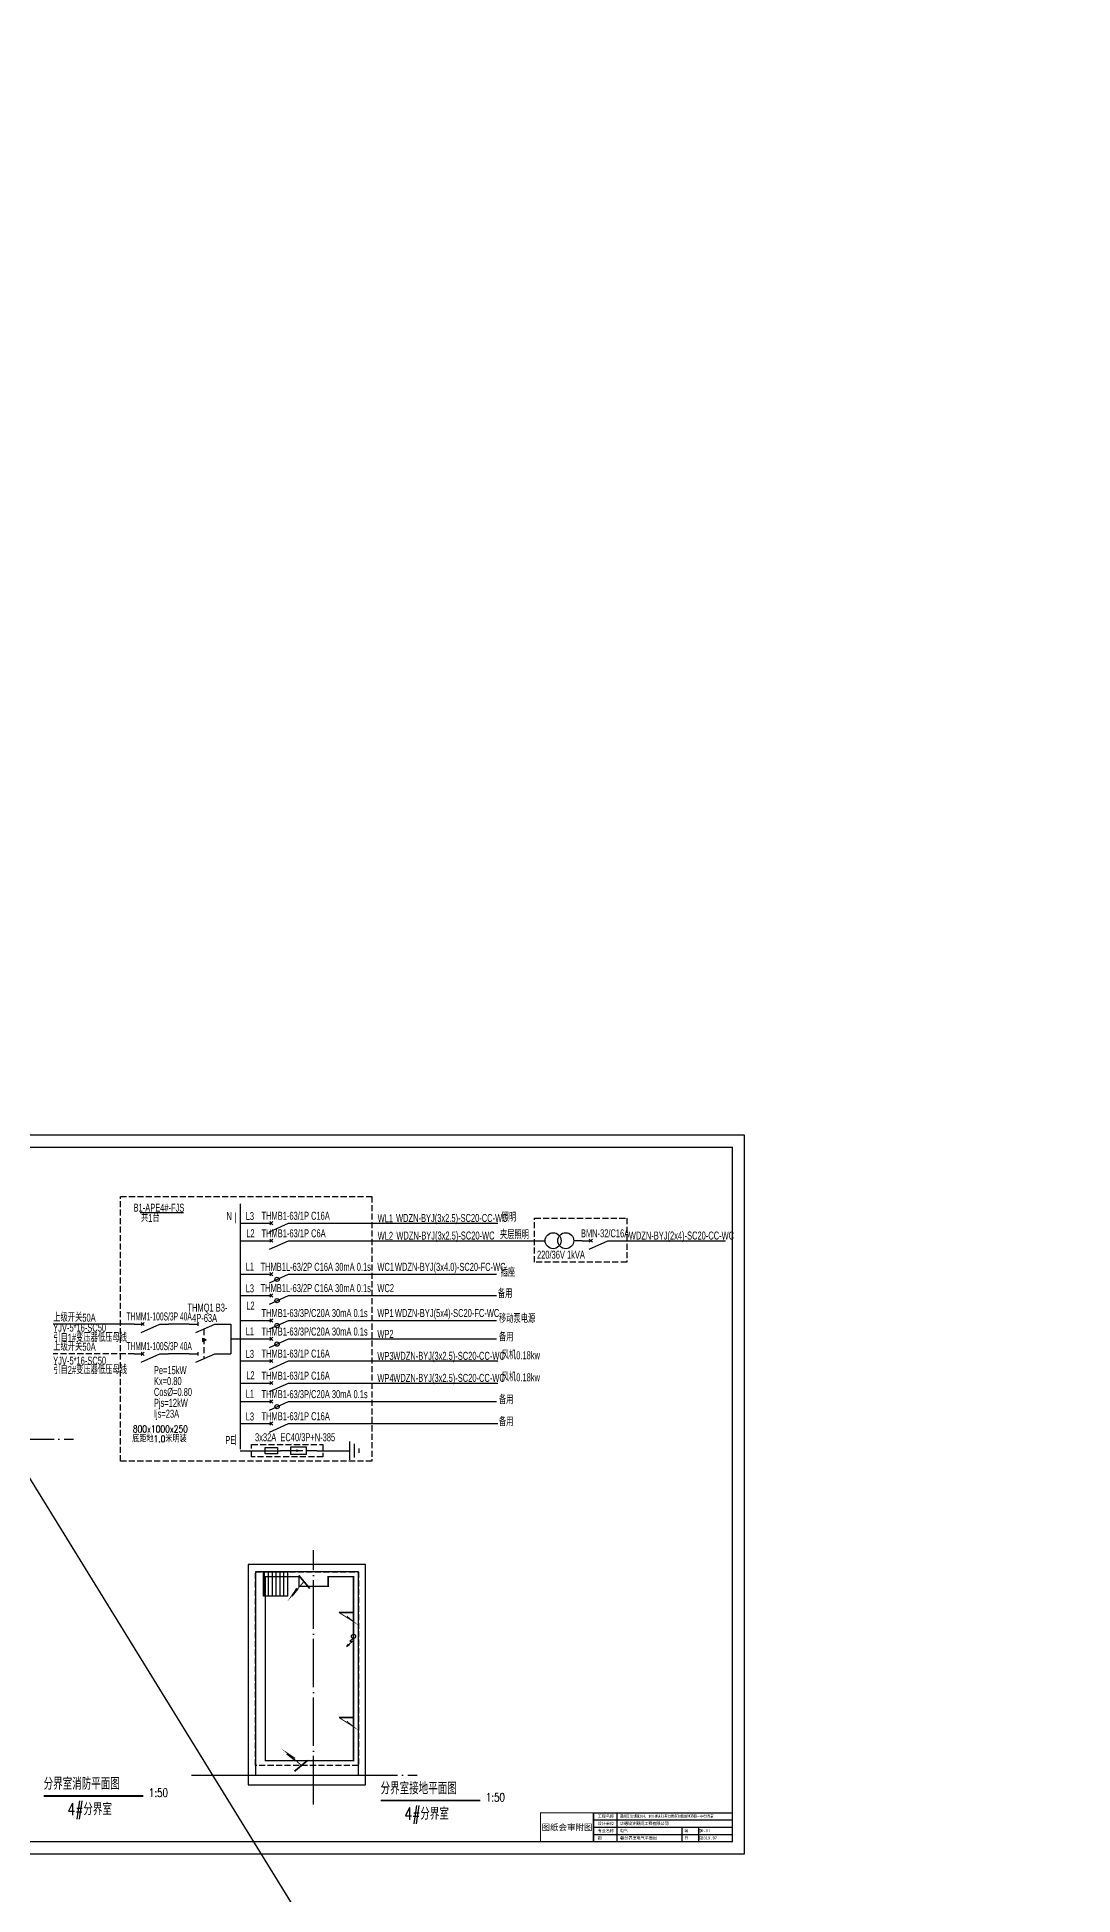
# Model space of a CAD drawing. Extents: x 115799 to 952918, y -190076 to 200966.
# Drawn here: x 910102 to 952918, y 111188 to 187956 of the extents above; entities that cross this region are included whole.
import ezdxf
from ezdxf.enums import TextEntityAlignment as Align

# ---------------------------------------------------------------- set-up
doc = ezdxf.new("R2010")
doc.units = 0
doc.header["$LTSCALE"] = 1000
doc.header["$MEASUREMENT"] = 0
for name, pattern in [('CENTER', [2, 1.25, -0.25, 0.25, -0.25]), ('CONTINOUS', [0]), ('DASH', [0.35, 0.25, -0.1]), ('DIVIDE', [1.25, 0.5, -0.25, 0, -0.25, 0, -0.25]), ('DOTE', [2.42, 2, -0.2, 0.02, -0.2]), ('HIDDEN', [0.375, 0.25, -0.125])]:
    doc.linetypes.add(name, pattern=pattern)
for name, color, linetype in [('00-图签', 7, 'Continuous'), ('A_AXIS-轴线', 1, 'DOTE'), ('A_STR-砌块墙', 121, 'Continuous'), ('DIM_SYMB', 3, 'Continuous'), ('DOTLN', 2, 'Continuous'), ('DQ', 254, 'CONTINOUS'), ('ELEMENT', 3, 'Continuous'), ('GDXT', 3, 'Continuous'), ('GRD', 12, 'Continuous'), ('LGTDIM', 7, 'Continuous'), ('SIG_TEXT', 7, 'Continuous'), ('TEL_TEXT', 7, 'Continuous'), ('WINDOW', 2, 'Continuous'), ('WIRE-照明', 1, 'Continuous'), ('接地', 4, 'Continuous'), ('集水坑&', 6, 'Continuous')]:
    doc.layers.add(name, color=color, linetype=linetype)
doc.layers.add('biaozhu', color=7, linetype='Continuous', lineweight=13)
doc.styles.add('_COMPLEX', font='ros.shx', dxfattribs={"width": 0.7, "bigfont": 'jd.shx'})
doc.styles.add('B', font='ros.shx', dxfattribs={"width": 0.8, "bigfont": 'jd.shx'})
doc.styles.add('DIM_FONT', font='SIMPLEX', dxfattribs={"width": 0.7, "bigfont": 'GBCBIG'})
doc.styles.add('JD', font='romans.shx', dxfattribs={"width": 0.8, "bigfont": 'jd.shx'})
doc.styles.get("Standard").update_dxf_attribs({"font": 'gbenor.shx', "bigfont": 'gbcbig.shx'})
doc.styles.add('华文细黑', font='STXIHEI.TTF', dxfattribs={"height": 10})
doc.styles.add('长仿宋', font='complex.shx', dxfattribs={"width": 0.7, "bigfont": 'jd.shx'})

# ---------------------------------------------------------------- blocks, each defined once
blk = doc.blocks.new('A$C202D1A0E')
at = {"layer": 'LGTDIM', "color": 1, "linetype": 'Continuous'}
blk.add_line((9.23, 6.58), (5.73, 4.92), dxfattribs=at)
at = {"layer": 'LGTDIM', "color": 1, "linetype": 'Continuous', "const_width": 0.4}
blk.add_lwpolyline([(2.26, 3.21), (9.27, 6.88), (5.51, 5.5)], dxfattribs=at)
at = {"layer": 'WINDOW', "const_width": 0.7}
blk.add_lwpolyline([(0.28, 5.84), (4.53, 0.21)], dxfattribs=at)
blk = doc.blocks.new('试验端子')
at = {"layer": 'GRD', "linetype": 'Continuous', "ltscale": 1000}
h = blk.add_hatch(dxfattribs=at)
h.set_pattern_fill('ANSI32', angle=210.18362, style=0)
h.set_pattern_definition([(255.183623, (268201.1554, 119654.09475), (0.3625313754, -0.095895786), []), (255.183623, (268201.0026, 119654.00587), (0.3625313754, -0.095895786), [])])
h.paths.add_polyline_path([(271933, 102404), (271969, 102369), (272031, 102461)])
at = {"layer": 'GRD', "color": 7, "linetype": 'Continuous', "ltscale": 1000}
for p, q in [((271789, 102129), (271918, 102251)), ((271802, 102251), (271951, 102386)), ((271933, 102404), (272031, 102461)), ((271969, 102369), (271933, 102404)), ((272031, 102461), (271969, 102369))]:
    blk.add_line(p, q, dxfattribs=at)
at = {"layer": 'GRD', "color": 7, "linetype": 'CENTER', "ltscale": 1000}
blk.add_line((271918, 102251), (271802, 102251), dxfattribs=at)
at = {"layer": 'GRD', "color": 7, "linetype": 'Continuous', "ltscale": 1000}
blk.add_circle((271758, 102048), 87, dxfattribs=at)
blk = doc.blocks.new('trwearew')
for p, q in [((-115, 0), (-115, 24)), ((-115, 24), (0, 24)), ((-115, 24), (0, 24)), ((-115, 24), (-115, 0)), ((-115, 18), (0, 18)), ((-95.3, 0), (-95.3, 24)), ((-115, 12), (0, 12)), ((-115, 12), (0, 12)), ((-115, 6), (0, 6)), ((-41.7, 12), (-41.7, 0)), ((-27.7, 0), (-27.7, 12))]:
    blk.add_line(p, q)
at = {"const_width": 0.8}
blk.add_lwpolyline([(0, 24), (-158.8, 24), (-158.8, 0)], dxfattribs=at)
at = {"style": '华文细黑'}
for s, p in [('工程名称', (-111.4, 22.3)), ('设计单位', (-111.4, 16.3)), ('华通设计顾问工程有限公司', (-93.1, 16.3)), ('专业名称', (-111.4, 10.3)), ('图        名', (-111.4, 4.3)), ('编    号', (-39.8, 10.3)), ('日    期', (-39.8, 4.3))]:
    blk.add_text(s, height=2.4, dxfattribs=at).set_placement(p, align=Align.TOP_LEFT)
at = {"insert": (-136.8, 11.7), "char_height": 5, "width": 58.489, "attachment_point": 5, "style": '华文细黑'}
blk.add_mtext('图纸会审附图', dxfattribs=at)
blk = doc.blocks.new('M_M8')
for p, q in [((-0.25, -0.2), (0, -0.75)), ((0.05, -0.25), (-0.05, -0.25))]:
    blk.add_line(p, q)
for points in [[(0, 0), (0, -0.25)], [(0, -0.75), (0, -1)]]:
    blk.add_lwpolyline(points)
at = {"style": 'DIM_FONT', "width": 0.8, "flags": 9}
blk.add_attdef('S', (0.25, -0.5), '', height=0.2, dxfattribs=at)
blk = doc.blocks.new('M_M19DXM')
for p, q in [((-0.25, -0.2), (0, -0.75)), ((-0.047, -0.203), (0.047, -0.297)), ((-0.047, -0.297), (0.047, -0.203))]:
    blk.add_line(p, q)
for points in [[(0, 0), (0, -0.25)], [(0, -0.75), (0, -1)]]:
    blk.add_lwpolyline(points)
blk.add_circle((-0.151, -0.417), 0.0615)
at = {"style": 'DIM_FONT', "width": 0.8, "flags": 9}
blk.add_attdef('S', (0.25, -0.5), '', height=0.2, dxfattribs=at)
blk = doc.blocks.new('M_M7')
for p, q in [((-0.25, -0.2), (0, -0.75)), ((-0.047, -0.297), (0.047, -0.203)), ((-0.047, -0.203), (0.047, -0.297))]:
    blk.add_line(p, q)
for points in [[(0, 0), (0, -0.25)], [(0, -0.75), (0, -1)]]:
    blk.add_lwpolyline(points)
at = {"width": 0.8, "flags": 9}
blk.add_attdef('S', (0.25, -0.5), '', height=0.2, dxfattribs=at)
blk = doc.blocks.new('M_M20')
blk.add_lwpolyline([(0, 0), (0, -0.167)])
for centre in [(0, -0.4), (0, -0.767)]:
    blk.add_circle(centre, 0.233)
at = {"width": 0.8, "flags": 9}
blk.add_attdef('S', (0.25, -0.5), '', height=0.2, dxfattribs=at)
blk = doc.blocks.new('M_M24')
for p, q in [((-0.25, -0.375), (0.25, -0.375)), ((-0.1875, -0.5), (0.1875, -0.5)), ((-0.0625, -0.625), (0.0625, -0.625))]:
    blk.add_line(p, q)
blk.add_lwpolyline([(0, 0), (0, -0.375)])
at = {"width": 0.8, "flags": 9}
blk.add_attdef('S', (0.25, -0.5), '', height=0.2, dxfattribs=at)
blk = doc.blocks.new('M_M17')
for p, q in [((-0.1, -0.717), (-0.1, -0.283)), ((-0.1, -0.283), (0.1, -0.283)), ((0, -0.383), (0, -0.717)), ((0.1, -0.283), (0.1, -0.717)), ((0.1, -0.717), (-0.1, -0.717))]:
    blk.add_line(p, q)
for points in [[(0, 0), (0, -0.283)], [(0, -0.717), (0, -1)]]:
    blk.add_lwpolyline(points)
for points in [[(-0.033, -0.567), (0.033, -0.567), (0, -0.367), (0.033, -0.567)], [(0.033, -0.567), (0, -0.367), (-0.033, -0.567), (0.033, -0.567)], [(0, -0.367), (-0.033, -0.567), (0.033, -0.567), (0, -0.367)]]:
    blk.add_solid(points)
at = {"width": 0.8, "flags": 9}
blk.add_attdef('S', (0.25, -0.5), '', height=0.2, dxfattribs=at)

msp = doc.modelspace()

# ---------------------------------------------------------------- hatches: boundary and pattern name
at = {"layer": '集水坑&', "linetype": 'Continuous'}
h = msp.add_hatch(dxfattribs=at)
h.set_pattern_fill('ANSI31', color=256, scale=100, angle=45)
h.set_pattern_definition([(90, (812033.19, 59589.06), (-158.75, 1e-14), [])])
h.paths.add_polyline_path([(919455.6, 124535.3), (920455.6, 124535.3), (920455.6, 123535.3), (919455.6, 123535.3)])

# ---------------------------------------------------------------- linework, layer by layer
for p, q in [((873029.5, 187956), (952917.5, 58510)), ((914363.2, 139379.3), (916145.5, 139379.3))]:
    msp.add_line(p, q)
for points in [[(918830.9, 115735.3), (923680.9, 115735.3), (923680.9, 124835.3), (918830.9, 124835.3)], [(919130.9, 116135.3), (923380.9, 116135.3), (923380.9, 124535.3), (919130.9, 124535.3)]]:
    msp.add_lwpolyline(points, close=True)
at = {"layer": '00-图签'}
msp.add_lwpolyline([(939344.5, 112881.8), (939344.5, 142581.8), (886794.5, 142581.8), (886794.5, 112881.8)], close=True, dxfattribs=at)
at = {"layer": '00-图签', "const_width": 50}
msp.add_lwpolyline([(938844.5, 113381.8), (938844.5, 142081.8), (888044.5, 142081.8), (888044.5, 113381.8)], close=True, dxfattribs=at)
at = {"layer": 'A_AXIS-轴线'}
for p, q in [((903961.8, 130013.5), (911603.1, 130013.5)), ((921530.9, 114926.7), (921530.9, 125430.7)), ((916489.4, 116135.3), (919054.5, 116135.3)), ((918165.2, 116135.3), (925806.5, 116135.3))]:
    msp.add_line(p, q, dxfattribs=at)
at = {"layer": 'A_STR-砌块墙', "linetype": 'DASH'}
msp.add_lwpolyline([(919130.9, 124535.3), (923380.9, 124535.3), (923380.9, 116535.3), (919130.9, 116535.3)], close=True, dxfattribs=at)
at = {"layer": 'DIM_SYMB', "const_width": 70}
for points in [[(910369.5, 115273), (914492.2, 115273)], [(924298.8, 115083), (928421.5, 115083)]]:
    msp.add_lwpolyline(points, dxfattribs=at)
at = {"layer": 'DOTLN', "linetype": 'DASH'}
for p, q in [((913548.5, 129105.5), (913548.5, 140042.5)), ((913548.5, 140042.5), (923942.5, 140042.5)), ((923942.5, 140042.5), (923942.5, 129105.5)), ((923942.5, 129105.5), (913548.5, 129105.5))]:
    msp.add_line(p, q, dxfattribs=at)
for points in [[(930667.4, 139147.4), (934476.7, 139147.4), (934476.7, 137334.9), (930667.4, 137334.9)], [(918968.4, 129798.5), (921915.5, 129798.5), (921915.5, 129288.9), (918968.4, 129288.9)]]:
    msp.add_lwpolyline(points, close=True, dxfattribs=at)
at = {"layer": 'ELEMENT'}
msp.add_lwpolyline([(919525, 129413.7), (919525, 129673.7), (920035, 129673.7), (920035, 129413.7)], close=True, dxfattribs=at)
at = {"layer": 'WIRE-照明'}
for p, q in [((918496.4, 138946.7), (919429.2, 138946.7)), ((918496.4, 138221.5), (919429.2, 138221.5)), ((920834.4, 138946.7), (929152.6, 138946.7)), ((920834.4, 138221.5), (921591.1, 138221.5)), ((921591.1, 138221.5), (930489.3, 138221.5)), ((929008.9, 138221.5), (931102.1, 138221.5)), ((932632.6, 138221.5), (932283.4, 138221.5)), ((933872.9, 138221.5), (938556.5, 138221.5)), ((918496.4, 136836.1), (919429.2, 136836.1)), ((920846.7, 136836.1), (929091.4, 136836.1)), ((918496.4, 135957.8), (919429.2, 135957.8)), ((920846.7, 135957.8), (929091.4, 135957.8)), ((914111.6, 134776.4), (910765.8, 134776.4)), ((916384.1, 134776.4), (915529.1, 134776.4)), ((917764.8, 134776.4), (918105.3, 134776.4)), ((918105.3, 134776.4), (918105.3, 133548.7)), ((918496.4, 134926.9), (919429.2, 134926.9)), ((920846.7, 134926.9), (929091.4, 134926.9)), ((916933.1, 134196), (916933.1, 134056.8)), ((916933.1, 134196), (917083.9, 134126.4)), ((916933.1, 134056.8), (917083.9, 134126.4)), ((918105.3, 134162.6), (918496.4, 134162.5)), ((918496.4, 134162.5), (919429.2, 134162.5)), ((920846.7, 134162.5), (929091.4, 134162.5)), ((916384.1, 133548.7), (915529.1, 133548.7)), ((917761.7, 133548.7), (918105.3, 133548.7)), ((918496.4, 133251), (919429.2, 133251)), ((920834.4, 133251), (929152.6, 133251)), ((918496.4, 132339.5), (919429.2, 132339.5)), ((920834.4, 132339.5), (929152.6, 132339.5)), ((918496.4, 131575.1), (919429.2, 131575.1)), ((920846.7, 131575.1), (929091.4, 131575.1)), ((918496.4, 130663.6), (919429.2, 130663.6)), ((920834.4, 130663.6), (929152.6, 130663.6)), ((918496.4, 129543.6), (920157.4, 129543.7)), ((921657.4, 129543.7), (922470.5, 129543.7))]:
    msp.add_line(p, q, dxfattribs=at)
at = {"layer": 'WIRE-照明', "linetype": 'HIDDEN'}
msp.add_line((916991.5, 134569.2), (916991.5, 133341.5), dxfattribs=at)
at = {"layer": 'WIRE-照明', "linetype": 'DASH'}
msp.add_line((914111.6, 133548.7), (910765.8, 133548.7), dxfattribs=at)
at = {"layer": 'WIRE-照明', "const_width": 56.7}
msp.add_lwpolyline([(918496.4, 129598), (918496.4, 139750.5)], dxfattribs=at)
at = {"layer": 'WIRE-照明', "linetype": 'Continuous', "const_width": 33.1}
for points in [[(918307.4, 138943.9), (918307.4, 139398.4)], [(918307.4, 129760.3), (918307.4, 130214.6)]]:
    msp.add_lwpolyline(points, dxfattribs=at)
at = {"layer": '接地', "color": 4, "linetype": 'DIVIDE', "ltscale": 500, "const_width": 60}
msp.add_lwpolyline([(919530.9, 124335.3), (920930.9, 124335.3), (920930.9, 123935.3), (922130.9, 123935.3), (922130.9, 124335.3), (923180.9, 124335.3), (923180.9, 116735.3), (919530.9, 116735.3)], close=True, dxfattribs=at)
for points in [[(922580.9, 122855.5), (923180.9, 122855.5)], [(922580.9, 118515), (923180.9, 118515)]]:
    msp.add_lwpolyline(points, dxfattribs=at)
at = {"layer": '接地', "color": 4, "linetype": 'Continuous', "ltscale": 1000, "const_width": 36}
for points in [[(922580.9, 122856), (923182.5, 122474.9), (922905.4, 122706.1)], [(922580.9, 118515), (923182.5, 118133.9), (922905.4, 118365.1)]]:
    msp.add_lwpolyline(points, dxfattribs=at)
at = {"layer": '集水坑&', "linetype": 'Continuous'}
msp.add_lwpolyline([(919455.6, 124535.3), (920455.6, 124535.3), (920455.6, 123535.3), (919455.6, 123535.3)], close=True, dxfattribs=at)

# ---------------------------------------------------------------- block references
at = {"ltscale": 1000, "xscale": -99.99999999892424, "yscale": 99.99999999976717, "zscale": 100}
for p, rotation in [((921494.8, 124283), 76.89864194802907), ((921178.6, 116171.4), 346.898641948029)]:
    msp.add_blockref('A$C202D1A0E', p, dxfattribs=dict(at, rotation=rotation))
at = {"xscale": 50, "yscale": 50, "zscale": 50}
msp.add_blockref('trwearew', (938844.5, 113381.8), dxfattribs=at)
at = {"layer": 'biaozhu', "color": 0, "rotation": 180}
msp.add_blockref('试验端子', (1194939.2, 223917), dxfattribs=at)
at = {"layer": 'DQ', "xscale": 1417.5, "yscale": 1417.5, "zscale": 1417.5, "rotation": 90}
for p in [(916384.1, 134776.4), (916384.1, 133548.7)]:
    msp.add_blockref('M_M8', p, dxfattribs=at)
at = {"layer": 'ELEMENT', "color": 4, "xscale": 1417.5, "yscale": 1417.5, "zscale": 1417.5, "rotation": 90}
for name, p in [('M_M7', (919429.2, 138946.7)), ('M_M7', (919429.2, 138221.5)), ('M_M20', (930865.9, 138221.5)), ('M_M7', (932632.6, 138221.5)), ('M_M7', (914111.6, 134776.4)), ('M_M7', (919429.2, 134926.9)), ('M_M7', (914111.6, 133548.7)), ('M_M7', (919429.2, 134162.5)), ('M_M7', (919429.2, 133251)), ('M_M7', (919429.2, 132339.5)), ('M_M7', (919429.2, 131575.1)), ('M_M7', (919429.2, 130663.6))]:
    msp.add_blockref(name, p, dxfattribs=at)
at = {"layer": 'ELEMENT'}
for name, p, xscale, yscale, zscale, rotation in [('M_M19DXM', (919429.2, 136836.1), 1417.5, 1417.5, 1417.5, 90), ('M_M19DXM', (919429.2, 135957.8), 1417.5, 1417.5, 1417.5, 90), ('M_M19DXM', (919429.2, 134926.9), 1417.5, 1417.5, 1417.5, 90), ('M_M19DXM', (919429.2, 134162.5), 1417.5, 1417.5, 1417.5, 90), ('M_M19DXM', (919429.2, 131575.1), 1417.5, 1417.5, 1417.5, 90), ('M_M24', (922470.5, 129543.7), 1500, 1500, 1500, 90), ('M_M17', (921657.4, 129543.7), -1500, 1500, 1500, 270)]:
    msp.add_blockref(name, p, dxfattribs=dict(at, xscale=xscale, yscale=yscale, zscale=zscale, rotation=rotation))

# ---------------------------------------------------------------- texts
at = {"color": 4, "style": '华文细黑', "width": 0.8}
msp.add_text('通州区台湖镇104、109地块F3其他类多功能用地项目', height=120, dxfattribs=at).set_placement((934191.8, 114499.2), align=Align.TOP_LEFT)
at = {"color": 2, "style": '华文细黑', "width": 0.8}
msp.add_text('——4#分界室', height=120, dxfattribs=at).set_placement((937222.6, 114499.2), align=Align.TOP_LEFT)
at = {"color": 2, "style": '华文细黑'}
for s, p in [('4#分界室电气平面图', (934191.8, 113599.2)), ('电气', (934191.8, 113899.2)), ('D-01', (937552.3, 113899.2)), ('2019.07', (937552.3, 113599.2))]:
    msp.add_text(s, height=120, dxfattribs=at).set_placement(p, align=Align.TOP_LEFT)
at = {"color": 4, "style": '华文细黑'}
msp.add_text('华通设计顾问工程有限公司', height=120, dxfattribs=at).set_placement((934191.8, 114199.2), align=Align.TOP_LEFT)
at = {"layer": 'GDXT', "color": 3, "linetype": 'Continuous', "style": '长仿宋', "width": 0.75}
for s, height, p in [('分界室消防平面图', 500, (910369.5, 115533)), ('1:50', 350, (914723.2, 115235.4)), ('分界室接地平面图', 500, (924298.8, 115343)), ('1:50', 350, (928652.5, 115045.4)), ('4#分界室', 500, (911352.1, 114481.9)), ('4#分界室', 500, (925281.4, 114291.9))]:
    msp.add_text(s, height=height, dxfattribs=at).set_placement(p)
at = {"layer": 'SIG_TEXT', "style": 'JD', "width": 0.8}
for s, p in [('800x1000x250', (914059.2, 130299.9)), ('底距地1.0米明装', (914030.7, 129892.3))]:
    msp.add_text(s, height=283.5, dxfattribs=at).set_placement(p)
at = {"layer": 'TEL_TEXT', "ltscale": 2, "style": '_COMPLEX', "width": 0.7}
for s, height, p in [('B1-APE4#-FJS', 330.75, (914088.3, 139419.9)), ('共1台', 330.75, (914393.3, 138995.9)), ('N', 330.7, (917927.6, 139071)), ('L3', 330.75, (918723.1, 139073.9)), ('THMB1-63/1P C16A', 330.75, (919378.1, 139085.8)), ('WL1', 330.75, (924178.6, 138983.5)), ('WDZN-BYJ(3x2.5)-SC20-CC-WC', 330.75, (924938.9, 138993.5)), ('照明', 330.75, (929304.6, 139016.1)), ('L2', 330.75, (918747.5, 138362.1)), ('THMB1-63/1P C6A', 330.75, (919378.1, 138360.6)), ('WL2', 330.75, (924178.6, 138258.3)), ('WDZN-BYJ(3x2.5)-SC20-WC', 330.75, (924951.1, 138268.3)), ('夹层照明', 330.75, (929231.6, 138290.8)), ('BMN-32/C16A', 330.75, (932581.5, 138360.6)), ('WDZN-BYJ(2x4)-SC20-CC-WC', 330.75, (934561.9, 138268.3)), ('220/36V 1kVA', 330.75, (930765.5, 137477.7)), ('L1', 330.75, (918723.1, 136988.7)), ('THMB1L-63/2P C16A 30mA 0.1s', 330.75, (919337.9, 136975.2)), ('WC1', 330.75, (924166.3, 136975.2)), ('WDZN-BYJ(3x4.0)-SC20-FC-WC', 330.75, (924889.9, 136975.2)), ('插座', 330.75, (929262, 136735.8)), ('L3', 330.75, (918723.1, 136085.1)), ('THMB1L-63/2P C16A 30mA 0.1s', 330.75, (919337.9, 136096.9)), ('WC2', 330.75, (924166.3, 136096.9)), ('备用', 330.75, (929145.5, 135857.6)), ('上级开关50A', 330.75, (910765.8, 134875)), ('L2', 330.75, (918747.5, 135373.2)), ('THMB1-63/3P/C20A 30mA 0.1s', 330.75, (919378.1, 135066)), ('WP1', 330.75, (924166.3, 135066)), ('WDZN-BYJ(5x4)-SC20-FC-WC', 330.75, (924889.9, 135066)), ('移动泵电源', 330.75, (929189, 134826.7)), ('YJV-5*16-SC50', 330.75, (910765.8, 134461.2)), ('引自1#变压器低压母线', 330.75, (910765.8, 134045.6)), ('L1', 330.75, (918723.1, 134315.2)), ('THMB1-63/3P/C20A 30mA 0.1s', 330.75, (919378.1, 134301.7)), ('WP2', 330.75, (924166.3, 134202.2)), ('备用', 330.75, (929189, 134062.3)), ('上级开关50A', 330.75, (910765.8, 133674)), ('L3', 330.75, (918723.1, 133378.3)), ('THMB1-63/1P C16A', 330.75, (919378.1, 133390.1)), ('WDZN-BYJ(3x2.5)-SC20-CC-WC', 330.75, (924824.9, 133297.9)), ('风机0.18kw', 330.75, (929304.6, 133320.4)), ('YJV-5*16-SC50', 330.75, (910765.8, 133098.7)), ('引自2#变压器低压母线', 330.75, (910765.8, 132712.9)), ('Pe=15kW', 330.75, (914929.2, 132705.1)), ('L2', 330.75, (918747.5, 132495.9)), ('THMB1-63/1P C16A', 330.75, (919378.1, 132478.6)), ('Cos%%C=0.80', 330.75, (914929.2, 131805.1)), ('Kx=0.80', 330.75, (914929.2, 132255.1)), ('L1', 330.75, (918723.1, 131727.8)), ('THMB1-63/3P/C20A 30mA 0.1s', 330.75, (919378.1, 131714.2)), ('WDZN-BYJ(3x2.5)-SC20-CC-WC', 330.75, (924824.9, 132386.3)), ('风机0.18kw', 330.75, (929304.6, 132408.9)), ('Pjs=12kW', 330.75, (914929.2, 131355.1)), ('备用', 330.75, (929189, 131474.9)), ('Ijs=23A', 330.75, (914929.2, 130905.1)), ('L3', 330.75, (918723.1, 130790.8)), ('THMB1-63/1P C16A', 330.75, (919378.1, 130802.7)), ('备用', 330.75, (929189, 130563.3)), ('PE', 330.75, (917879.6, 129819.1))]:
    msp.add_text(s, height=height, dxfattribs=at).set_placement(p)
at = {"layer": 'TEL_TEXT', "linetype": 'Continuous', "style": 'B'}
for s, width, p in [('THMM1-100S/3P 40A', 0.5, (913792, 134924.9)), ('THMQ1 B3-', 0.7, (916316.1, 135290.4)), ('4P-63A', 0.7, (916507.3, 134863.1)), ('THMM1-100S/3P 40A', 0.5, (913792, 133697.2)), ('3x32A  EC40/3P+N-385', 0.7, (919108.3, 129932.7))]:
    msp.add_text(s, height=330.75, dxfattribs=dict(at, width=width)).set_placement(p)
at = {"layer": 'TEL_TEXT', "style": '_COMPLEX', "width": 0.7}
for s, p in [('WP3', (924166.3, 133290.6)), ('WP4', (924166.3, 132379.1))]:
    msp.add_text(s, height=330.75, dxfattribs=at).set_placement(p)

doc.saveas('drawing.dxf')
